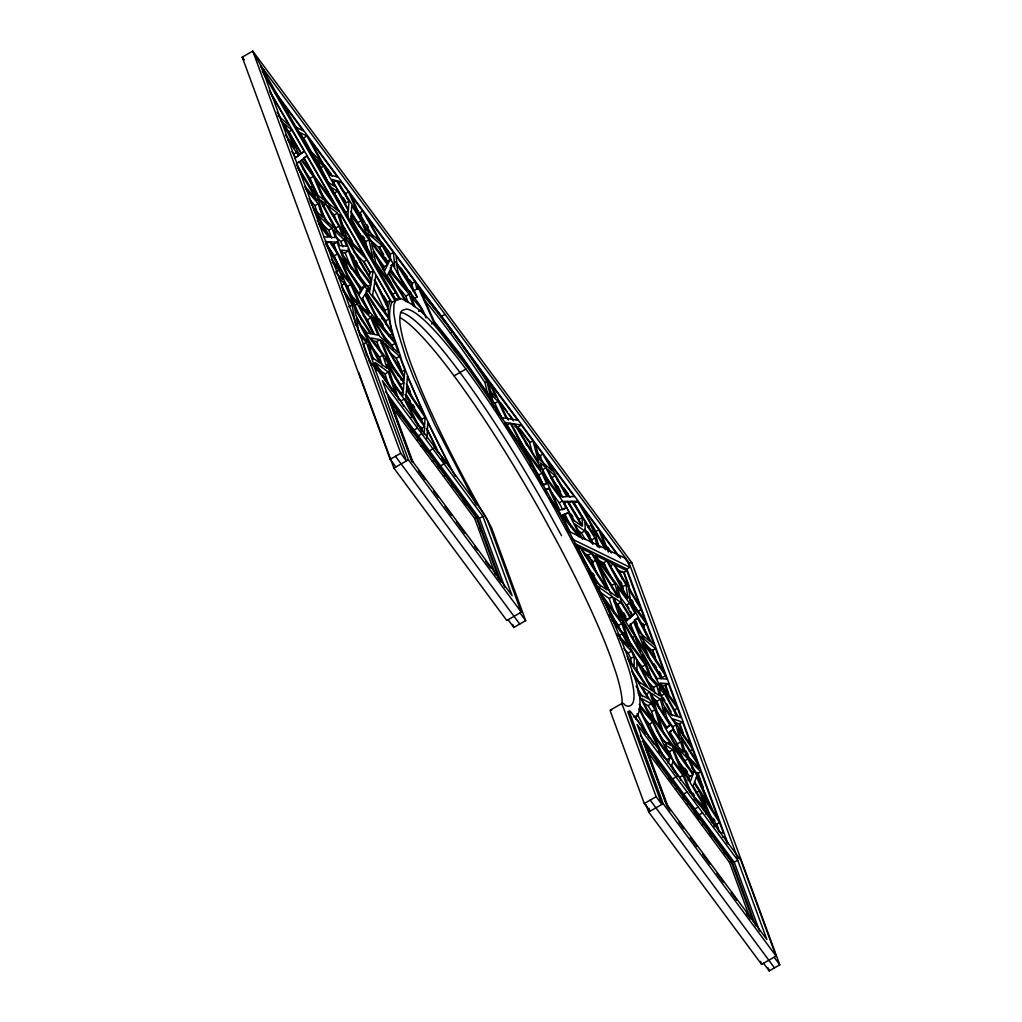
<?xml version="1.0" encoding="UTF-8"?>
<svg xmlns="http://www.w3.org/2000/svg" width="1022" height="1022" viewBox="0 0 1022 1022"><rect width="100%" height="100%" fill="white"/><g stroke="black" fill="none" stroke-linecap="round" stroke-linejoin="round"><path stroke-width="1.5" d="M630.893 662.844L630.919 658.449L628.121 653.109L623.957 648.689M619.984 639.057L631.417 651.218L634.215 656.558L634.151 666.804L627.189 656.354M381.909 318.736L381.947 316.156M384.834 312.962L384.872 310.547L373.669 287.834M388.168 308.657L388.654 316.833L372.583 295.141L374.857 281.689L388.168 308.657L384.872 310.547M421.626 422.354L421.792 419.263M424.181 434.478L424.59 426.634L407.101 403.026L421.971 431.91M425.075 417.372L424.679 425.101L405.798 399.628L406.437 389.893L425.063 417.359L421.779 419.25L404.929 394.403M426.953 438.617L427.796 422.482L449.629 466.236L433.852 447.023M348.323 210.749L347.914 216.127L330.553 186.988L337.528 191.267L348.323 210.749L345.027 212.64L334.232 193.158L337.528 191.267M349.026 201.193L348.425 209.369L331.843 179.438L336.43 180.677L349.026 201.193L345.743 203.084L333.134 182.568L336.43 180.677M350.572 221.953L350.789 219.002L370.296 254.874L363.002 244.514M403.23 391.63L402.936 395.757L393.138 382.547L387.274 364.547L403.23 391.63L399.947 393.521M403.882 382.726L403.332 390.302L385.268 358.39L403.882 382.726L400.598 384.617L395.003 377.31M404.239 377.948L403.997 381.18L391.682 365.071L381.27 340.262L383.442 342.166L404.239 377.948L400.943 379.839M404.827 369.938L404.329 376.607L385.23 343.724L399.602 356.32L404.827 369.938L401.531 371.829L396.306 358.211L390.315 352.96M369.376 275.723L369.9 272.682L363.615 261.811L353.97 251.897M365.11 285.061L360.498 278.84L353.97 262.002L370.82 284.742L369.721 291.283L367.882 288.792M371.446 281.076L371.05 283.413L352.641 258.553L342.319 231.956L371.446 281.076L369.249 282.328M373.196 270.792L371.65 279.913L348.681 241.192L366.911 259.907L373.196 270.792L369.9 272.682M668.145 763.408L669.972 757.826L652.483 734.218L664.236 757.851M688.1 780.591L689.607 776.439L692.903 774.548L672.221 745.804L678.685 761.863L690.387 781.472L692.903 774.548M693.964 771.648L693.286 773.488L686.362 763.856L677.79 748.602L688.074 758.924L693.964 771.648L691.766 772.9M382.573 310.33L383.684 307.852M385.946 304.543L386.98 302.244L390.276 300.353L375.904 275.493L375.1 280.284L388.194 306.83L390.276 300.353M633.461 716.844L637.754 715.426C645.01 696.404 632.707 675.887 627.993 657.504C616.036 625.643 601.511 594.817 586.258 564.412C550.219 494.201 510.055 425.957 463.592 362.107L462.838 361.111C443.931 339.1 428.167 310.024 400.394 298.335L391.809 302.257C384.591 321.278 396.868 341.77 401.569 360.14C416.644 400.1 435.449 438.54 455.314 476.316M396.089 299.804L393.879 304.76L393.751 313.217L395.731 324.996L405.862 357.687L413.821 378.025L434.874 424.973L476.38 504.842M637.076 715.157L635.94 717.699L653.965 744.016M383.135 269.08L384.285 266.704L387.581 264.8L371.586 243.223L372.787 248.857L384.706 270.753L387.581 264.8M390.021 259.741L388.053 263.817L370.462 240.068L367.447 233.105L382.087 245.587L390.021 259.741L386.725 261.632L378.792 247.477L369.785 239.8M392.678 264.481L390.149 269.731L406.692 289.481L392.678 264.481L390.481 265.746M359.936 290.082L361.303 287.897L366.566 284.87L369.606 288.971L365.991 291.053M361.392 291.117L359.284 294.515L347.582 274.752L340.722 259L361.392 291.117L358.096 293.02L352.066 283.643M364.599 286.007L361.865 290.363L348.413 269.463L344.542 258.936L389.012 318.953L391.745 331.473L366.374 292.113L367.639 290.107M411.163 417.283L412.722 415.673L404.163 399.065L394.096 385.473L398.708 399.628M669.998 725.237L666.548 728.597L657.146 711.861L653.428 699.329L669.998 725.237L666.702 727.127L656.763 711.58M672.859 729.708L669.193 733.298L674.916 743.492L683.526 752.128L680.703 741.972L672.859 729.708L669.576 731.599L677.42 743.863L678.621 748.219M629.565 617.224L634.994 613.392L629.552 603.236L617.492 586.96L621.261 601.524L630.715 617.262L627.431 619.153M630.14 617.786L626.384 621.197L617.25 606.519L614.248 597.819L620.891 602.392L630.14 617.786L626.844 619.677L617.607 604.283L614.273 601.996M630.715 617.262L634.994 613.392M637.549 618.157L634.483 620.942L639.018 632.26L650.018 641.42L637.549 618.157L635.352 619.421M298.462 155.101L304.198 151.371L291.922 130.139L284.64 123.943L299.305 155.05L304.198 151.371M294.783 158.461L298.603 155.587L287.719 139.669M296.291 164.005L299.344 161.693L312.54 186.413L315.594 195.726L297.095 165.321M306.881 156.021L302.09 159.624L333.313 201.756L306.881 156.021L303.585 157.912L316.807 180.779M260.521 66.583L261.172 66.2L628.875 562.483L737.807 858.557M261.236 67.554L263.421 70.492L264.072 70.109M286.211 129.96L288.638 132.03L291.922 130.139M307.137 147.871L320.87 161.208L306.919 136.015L303.636 137.919L312.438 153.824M291.858 151.588L293.71 154.105L297.006 152.201M298.603 155.587L295.307 157.477L293.71 154.105M297.159 162.958L299.344 161.693M323.629 166.177L317.063 159.815L327.985 182.299L334.909 186.553L323.629 166.177L320.333 168.068L328.611 183.015M302.653 168.362L310.075 178.39L313.371 176.499L323.437 199.558L318.34 195.662L299.983 161.221L301.311 160.211L313.371 176.499M310.343 187.678L312.54 186.413M338.985 183.232L341.182 181.967L348.528 191.88L358.863 215.719L337.516 180.971L341.182 181.967M317.855 214.569L314.929 205.678L318.225 203.787L306.268 189.76M322.518 206.022L325.814 204.132L338.895 226.194L342.677 235.929L336.979 230.589L320.831 200.312L325.814 204.132M340.633 187.575L345.232 193.784L348.528 191.88M330.464 212.091L334.258 214.99L337.541 213.1L343.865 233.054L327.436 205.371L337.541 213.1M339.508 217.545L341.706 216.281L363.806 254.555L346.445 236.721L339.432 214.543L341.706 216.281M320.87 222.847L328.726 230.206L332.022 228.315L335.42 237.551L330.017 237.245L317.42 214.646L332.022 228.315M354.953 206.904L359.45 212.959L362.733 211.069L379.341 240.694L365.697 229.056L351.057 195.304L362.733 211.069M336.685 230.87L335.612 228.085L338.895 226.194M359.629 226.973L357.751 222.643L361.034 220.752L351.785 205.678L351.159 214.007L367.933 236.644L361.034 220.752M329.621 241.754L325.264 241.511L344.031 274.548L349.09 280.616L337.477 253.967L329.621 241.754L326.325 243.645L334.194 255.858L338.474 265.682M331.23 243.926L333.836 244.066L337.119 242.176L345.5 264.941L330.617 241.805L337.119 242.176M335.165 236.235L340.824 241.537L344.12 239.646L346.688 246.276L339.611 245.548L333.926 230.103L344.12 239.646M334.194 255.858L337.477 253.967M342.306 252.46L345.168 252.753L348.464 250.863L358.019 275.48L343.341 255.666L341.297 250.122L348.464 250.863M367.332 249.253L365.71 241.639L369.006 239.748L351.044 215.501L350.891 217.597L372.889 258.029L369.006 239.748M335.599 272.12L338.895 270.23L342.932 279.658L336.404 273.308M378.792 247.477L382.087 245.587M363.615 261.811L366.911 259.907M390.723 260.661L390.149 254.401L393.432 252.511L366.323 215.898L394.748 266.601L393.432 252.511M341.335 285.483L344.631 283.592L355.209 308.261L341.872 287.182M343.609 281.74L347.493 286.403L350.789 284.512L359.067 303.508L350.342 294.451L341.08 272.861L350.789 284.512M370.82 284.742L367.537 286.645L357.227 272.733M348.872 306.817L352.168 304.926L343.085 290.593M354.123 305.834L357.419 303.943L373.567 334.296L371.446 333.887L358.505 313.46L352.015 298.335L357.419 303.943M399.18 298.922L395.718 292.573L392.435 294.464L389.752 290.657M413.629 291.206L411.725 283.528L415.021 281.638L396.127 256.126L396.766 263.037L414.766 291.768L417.104 296.968L413.808 298.858M365.122 310.854L367.32 309.589L350.048 280.411L360.97 305.489L369.185 314.022L367.32 309.589M262.143 70.991L394.773 300.557L397.392 299.344M413.233 291.117L418.496 288.089L428.806 300.302A293.608 41.429 60.1 0 1 445.503 321.56L457.332 337.528A293.608 41.429 60.1 0 1 475.894 363.858L488.682 382.803L493.115 402.413L461.663 357.381L433.967 322.582L418.496 288.089M393.112 280.961L405.798 296.112L409.094 294.221L413.488 306.166M363.347 315.428L367.486 319.733L370.782 317.842L378.038 335.152L374.55 334.488L359.386 306L370.782 317.842M386.367 324.728L385.716 320.857L389.012 318.953M418.573 311.365L421.869 309.474L411.317 296.878L414.97 306.792M374.87 367.767L366.438 342.396L363.142 344.299L366.119 353.242M372.149 340.722L376.658 341.578L379.941 339.687L389.267 361.929L370.935 337.963L379.941 339.687M389.152 335.944L392.448 334.053L365.902 292.867L365.378 293.71L380.567 324.536L394.134 340.224L392.448 334.053M369.887 349.639L372.085 348.374L379.545 362.81L373.004 358.045L368.546 344.644L372.085 348.374M381.244 343.43L383.442 342.166M441.402 316.424L445.03 314.342M393.266 349.294L391.899 345.27L395.195 343.379L373.094 317.829L388.782 344.337L398.388 352.756L395.195 343.379M431.591 323.936L433.967 322.582M382.394 365.85L379.545 357.1L382.828 355.209L363.372 329.774L380.976 363.858L387.108 368.329L382.828 355.209M371.203 365.263L373.183 364.126L482.269 511.358A9.07 1.278 60.1 0 1 487.315 519.815L521.297 612.178L506.797 620.495L393.892 468.102L358.696 372.455M396.306 358.211L399.602 356.32M424.462 300.034L428.103 304.428A289.392 40.829 60.1 0 1 444.557 325.366L450.319 333.07L452.299 331.933L458.188 339.968A289.392 40.829 60.1 0 1 476.482 365.914L486.97 381.436L490.598 397.456L460.718 354.813L434.222 321.368L421.588 293.186L430.07 303.291A289.392 40.829 60.1 0 1 446.525 324.23L452.299 331.933M379.098 369.619L385.038 373.95L388.322 372.059L395.833 395.067L375.266 362.529L388.322 372.059M397.213 396.012L400.867 400.956L404.163 399.065M454.1 375.853L465.955 369.044M487.622 394.224L484.99 382.573L486.97 381.436M414.025 430.007L417.487 428.014M424.59 426.634L421.307 428.525L416.695 422.316M418.343 435.832L421.805 433.852M416.861 440.431L418.509 439.486M390.2 459.312L400.739 453.257L252.766 51.1L242.227 57.155L390.2 459.312L395.859 466.965M491.633 400.177L494.865 403.307L498.148 401.403L506.286 418.368L501.981 417.679L491.723 402.527M421.179 446.256L422.827 445.311M393.892 468.102L408.378 459.772L373.183 364.126M429.457 450.843L432.919 448.85M432.293 461.254L433.941 460.309M510.336 423.274L505.213 422.456L525.512 452.427L510.336 423.274L507.04 425.165L509.927 430.722M440.584 465.84L444.033 463.86M512.009 425.165L514.207 423.9L539.488 465.304L540.689 469.813L523.098 446.065L511.307 423.44L514.207 423.9M514.947 426.442L517.975 426.928L521.271 425.037L532.947 440.801L538.786 462.685L515.203 424.066L521.271 425.037M443.42 476.265L445.068 475.319M532.385 452.912L529.664 442.692L532.947 440.801M536.78 452.312L539.539 456.042L542.835 454.138L552.25 470.81L539.603 459.67L535.49 444.225L542.835 454.138M537.291 466.569L539.488 465.304M545.965 467.757L540.485 462.94L543.219 473.237L559.992 495.862L545.965 467.757L542.669 469.647L548.98 482.295M533.969 468.715L538.671 475.064L541.967 473.173L546.642 483.521L544.445 484.786M495.491 574.99L474.706 518.499L476.354 517.554L390.979 402.323L412.85 461.778M476.495 518.09L477.325 517.617L388.194 397.328L411.879 461.701M504.779 587.165L479.446 518.295L482.895 516.314L382.381 380.644L411.572 459.989L512.099 595.66L482.895 516.314M555.061 475.767L547.588 469.2L561.346 496.756L566.878 496.666L555.061 475.767L551.765 477.657L562.854 497.254M549.261 497.51L558.012 508.611L548.827 488.337L545.531 490.228L546.847 493.128M550.705 491.301L559.2 502.786L562.496 500.895L566.022 507.947L563.825 509.212M567.287 501.38L563.684 501.432L572.729 519.559L581.748 526.011L567.287 501.38L563.991 503.271L574.441 521.067M571.924 501.304L568.628 503.194L578.835 519.457L582.131 517.566L571.924 501.304L568.155 501.368L582.527 525.857L582.131 517.566M577.507 501.214L572.844 501.291L594.216 535.349L591.355 525.18L577.507 501.214L574.211 503.105L586.526 524.414M562.317 515.612L568.398 512.712L580.79 537.546L562.828 514.73L568.398 512.712M566.571 530.226L567.887 529.46M588.072 527.071L591.355 525.18M576.51 529.383L581.352 532.858L584.648 530.967L591.712 543.001M598.905 529.818L605.867 548.763L580.739 505.302L598.905 529.818L595.609 531.708L596.682 534.621M592.901 544.279L591.674 539.91L594.97 538.019L584.878 521.948L585.299 530.571L592.964 543.64M578.082 549.159L580.279 547.894L607.094 589.962L595.417 581.94L577.494 546.54L580.279 547.894M583.945 553.196L588.148 555.253L591.444 553.362L595.647 560.363L607.196 588.646L581.646 548.571L591.444 553.362M596.976 573.559L592.351 562.253L595.647 560.363M598.368 560.248L603.568 562.79L606.864 560.899L626.371 597.308L595.149 555.176L606.864 560.899M613.481 564.131L608.052 561.474L627.955 598.624L626.077 584.763L613.481 564.131L610.185 566.035L622.781 586.654L623.407 591.278M568.002 530.916L625.975 558.574M508.113 619.741L513.823 627.444L525.678 620.635L491.697 528.246A18.128 2.555 60.1 0 0 485.003 516.187M575.309 543.755L626.882 568.973L629.846 567.274L628.223 562.867L631.8 562.688L779.773 964.845L769.234 970.9L763.562 963.248M622.602 571.439L620.622 572.576L617.761 571.17M616.866 569.292L623.586 572.588L626.882 570.698L639.772 605.739L614.771 564.77L626.882 570.698M612.421 588.353L611.654 585.427L614.95 583.536L592.696 553.975L618.361 596.695L614.95 583.536M622.781 586.654L626.077 584.763M599.339 591.725L609.214 598.522L612.51 596.631L620.724 620.392L602.303 595.532L597.704 586.436L612.51 596.631M617.607 604.283L620.891 602.392M618.834 595.111L626.256 605.126L629.552 603.236M641.152 609.457L645.24 620.571L630.37 600.502L628.849 589.324L641.152 609.457L637.856 611.348L628.837 596.58M620.571 631.366L618.489 625.349L621.785 623.458L604.922 600.719L617.761 626.064L626.984 638.507L621.785 623.458M646.76 635.556L643.145 625.72L646.441 623.829L630.638 602.52L651.602 642.749L654.182 644.895L646.441 623.829M632.541 637.358L634.739 636.093L618.399 609.84L620.443 615.755L640.424 651.538L634.739 636.093M628.121 653.109L631.417 651.218M630.919 658.449L634.215 656.558M639.9 657.376L642.097 656.111L621.861 619.856L629.463 641.854L644.141 661.668L642.097 656.111M643.055 642.851L652.279 650.541L655.562 648.651L664.287 672.335L640.577 636.157L655.562 648.651M643.017 669.448L642.046 666.817L645.342 664.926L612.025 619.958M665.514 675.695L666.766 679.106L662.179 678.736L649.443 658.257L642.94 642.059L665.514 675.695L662.218 677.586L647.463 655.587M610.543 709.983L622.398 703.174M655 693.223L653.492 687.487L656.788 685.596L642.276 670.24L653.531 691.651L659.42 695.637L656.788 685.596M644.192 692.431L646.479 693.976L649.775 692.086L654.157 706.866L641.765 686.669L649.775 692.086M660.966 685.264L665.169 685.596L668.465 683.705L676.27 704.924L660.059 683.041L668.465 683.705M659.446 693.785L661.285 695.739L664.581 693.849L677.164 716.473L669.666 714.046L663.495 704.976L659.062 687.998L664.581 693.849M643.975 703.455L648.05 705.64L651.346 703.749L655.013 709.728L660.353 727.69L647.258 709.498L641.842 698.652L651.346 703.749M652.087 697.771L657.069 701.13L660.365 699.24L664.543 715.208L652.611 696.557L651.653 693.35L660.365 699.24M654.834 722.094L651.717 711.619L655.013 709.728M643.362 716.92L649.443 724.215L652.739 722.324L668.886 754.683L650.005 729.235L639.58 708.272M677.471 708.182L680.971 717.699L678.225 716.805L661.234 686.273L677.471 708.182L674.175 710.073L675.683 714.148M642.161 741.691L642.979 741.218L732.11 861.508L755.795 925.894M674.29 732.557L672.68 726.757L675.976 724.866L664.147 707.454L667.315 719.552L679.988 739.353L675.976 724.866M675.184 722.618L679.285 723.946L682.581 722.056L691.409 746.047L673 718.964L682.581 722.056M669.64 742.215L671.032 745.651L662.575 740.209L649.851 714.71L669.64 742.215L666.344 744.105L656.456 730.347M677.42 743.863L680.703 741.972M665.45 749.113L669.384 751.655L672.68 749.765L681.533 771.789L671.748 758.579L664.824 744.693L672.68 749.765M669.972 757.826L666.689 759.716L658.398 748.538M689.339 751.272L692.622 749.382L678.646 728.788L680.397 735.125L697.272 762.016L692.622 749.382M681.7 757.724L684.778 760.815L688.074 758.924M672.578 778.968L676.027 776.976M696.391 766.845L698.588 765.58L681.125 737.769L685.711 754.338L699.585 768.263L698.588 765.58M680.844 780.156L679.681 777.269L682.977 775.379L672.91 761.786L671.761 765.299L677.739 776.554M648.893 808.249L649.992 811.225L644.282 803.522L656.137 796.713L622.143 704.324A18.128 2.555 60.1 0 1 625.426 705.448L627.495 706.151A228.251 32.206 60.1 0 0 628.07 666.714L622.321 649.839A228.251 32.206 60.1 0 0 569.51 536.103L555.406 510.208A228.251 32.206 60.1 0 0 406.36 309.04L402.285 310.394A228.251 32.206 60.1 0 0 411.534 365.352L419.097 384.655A228.251 32.206 60.1 0 0 478.449 504.983L483.559 513.951A18.128 2.555 60.1 0 1 484.275 515.05M692.098 768.174L697.592 773.692L700.875 771.802L718.262 819.056L713.433 811.545L689.901 760.777L700.875 771.802M675.414 789.38L677.062 788.435M648.676 811.992L663.163 803.662L629.182 711.299A9.07 1.278 60.1 0 1 631.813 713.19L740.886 860.409L776.081 956.055L761.594 964.385L648.676 811.992L645.93 804.531M683.692 793.966L687.154 791.986M695.931 792.842L699.227 790.951L694.193 783.12L693.12 786.059L705.576 806.907L699.227 790.951M686.529 804.391L688.176 803.445M694.807 808.977L698.269 806.997M699.125 814.802L702.587 812.822M705.78 814.189L707.978 812.937L711.797 822.544M697.643 819.401L699.291 818.456M701.961 825.227L703.609 824.281M718.709 831.116L716.243 824.422L719.539 822.531L702.255 795.653L714.608 826.721M750.276 918.867L729.504 862.389L731.139 861.444L645.763 746.201L667.634 805.655M731.292 861.98L732.11 861.508M759.563 931.055L734.23 862.185L737.692 860.192L637.166 724.534L666.37 803.88L766.883 939.55L737.692 860.192M566.022 507.947L559.737 510.221L544.547 476.661L562.496 500.895M546.642 483.521L543.193 484.658L525.972 451.596L541.967 473.173M544.79 489.666L548.827 488.337M575.859 502.16L576.663 502.147M324.076 236.912L328.484 237.168L318.57 223.767M719.22 831.997L723.487 833.237L719.539 822.531M722.401 836.839L725.096 837.618L727.179 843.303M394.811 298.462L398.606 299.753M571.106 538.543L629.846 567.274M561.563 535.732L549.478 513.619A228.251 32.206 60.1 0 0 400.432 312.451M584.801 555.061L590.537 557.859M599.135 562.062L604.858 564.859M294.873 126.626L303.266 130.803L285.112 106.288L288.319 115.039M306.919 136.015L300.749 132.949L306.549 146.516M584.648 530.967L574.964 524.031L582.706 539.552M278.176 115.869L289.022 125.106L270.255 92.632M280.667 120.558L283.03 122.563L294.885 147.692L285.585 135.16M529.92 464.422L533.28 467.335L528.949 459.019L504.996 423.657M533.356 469.928L535.669 471.934L541.749 483.61M489.806 391.03L496.092 397.111L487.89 379.98L468.996 354.481M489.538 393.074L498.148 401.403M309.883 152.853L315.3 158.091L325.98 180.102M338.997 278.125L344.631 283.592M694.002 798.987L707.978 812.937M359.374 334.922L366.438 342.396M647.284 680.908L653.492 687.487M617.339 634.151L628.913 646.441L622.245 633.755M381.845 333.657L391.899 345.27M305.118 186.502L317.216 200.695L297.734 167.864M308.963 198.664L314.929 205.678M409.094 294.221L389.574 270.907L388.858 272.401L406.692 301.541M639.274 704.413L650.516 717.878L638.009 692.788M639.542 706.521L652.739 722.324M331.217 259.154L341.297 271.252L325.852 244.066M332.188 262.181L338.895 270.23M441.645 458.316L445.592 463.119M551.152 501.649L559.954 512.827L568.884 531.747M578.95 536.959L562.343 515.867L570.123 532.347M567.849 528.923L570.774 532.641M370.271 344.989L379.545 357.1M631.8 562.688L252.766 51.1L261.172 66.2L406.398 460.909L400.739 453.257M625.323 558.957L628.223 562.867M275.442 92.427L620.482 558.127M275.033 92.695L282.634 102.941L285.304 110.223M441.121 316.858L432.293 304.939L433.801 307.673M442.884 319.247L445.541 322.824M449.067 327.589L451.724 331.166M455.224 335.906L459.9 342.204M462.711 345.998L466.441 351.044M618.463 556.224L601.383 533.165L608.346 552.097M324.804 165.398L331.422 174.315M359.744 212.55L361.635 215.093M382.407 243.134L389.957 253.328M400.343 267.342L406.96 276.259M409.784 280.092L412.62 283.912M500.422 402.425L507.04 411.342M508.93 413.897L512.699 418.994M520.249 429.189L529.703 441.926M539.143 454.675L541.021 457.217M563.684 487.801L568.411 494.175M607.822 547.37L609.7 549.9M293.621 124.122L296.342 127.788M320.333 160.173L332.354 176.397M377.987 237.985L390.149 254.401M395.667 261.849L411.725 283.528M497.561 399.385L513.466 420.834M517.975 426.928L529.664 442.692M557.092 479.727L570.033 497.203M591.981 526.803L593.795 529.255M604.73 544.023L611.373 552.991M244.117 59.71L242.227 57.155L243.76 59.902M362.491 223.218L369.121 232.173M505.545 416.299L508.381 420.131M525.436 443.152L527.339 445.707M551.024 477.683L558.6 487.903M362.772 236.018L364.637 238.535M357.215 230.154L365.71 241.639M374.882 254.005L384.285 266.704M639.427 620.712L643.145 625.72M320.167 191.995L330.553 206.01M607.886 580.33L611.654 585.427M612.868 617.773L618.489 625.349M317.357 220.496L327.27 233.872L313.32 208.846M609.227 614.541L614.899 622.206L588.455 569.982M346.714 268.211L361.303 287.897M372.711 303.291L385.716 320.857M632.937 654.514L642.046 666.817M670.534 764.916L679.681 777.269M385.562 391.592L479.446 518.295M640.347 735.47L734.23 862.185M396.855 410.601L400.65 415.711M411.074 429.789L412.977 432.357M422.456 445.145L427.196 451.545M437.62 465.623L439.524 468.191M451.852 484.824L453.742 487.379M463.222 500.18L467.016 505.302M645.01 745.523L646.9 748.091M656.38 760.879L660.174 766.002M668.707 777.525L672.502 782.635M682.939 796.713L684.829 799.281M694.308 812.068L699.048 818.469M709.485 832.547L712.321 836.392M723.704 851.748L725.594 854.303M392.18 407.114L474.706 518.499M646.019 749.714L729.504 862.389M418.522 470.669L425.152 479.625M433.686 491.135L438.425 497.535M445.068 506.49L451.711 515.458M456.451 521.859L464.984 533.369M474.464 546.17L477.312 550.002M485.846 561.525L490.586 567.925M497.216 576.881L501.01 582.003L477.325 517.617M666.676 805.592L670.458 810.714M678.991 822.225L683.744 828.625M690.374 837.58L697.017 846.548M702.702 854.226L710.29 864.459M716.92 873.414L723.563 882.382M731.152 892.615L736.836 900.293M746.316 913.093L749.164 916.926M408.378 459.772L521.297 612.178M663.163 803.662L776.081 956.055M519.968 612.932L525.678 620.635M656.137 796.713L661.847 804.416L627.866 712.066A9.07 1.278 60.1 0 1 629.067 712.219M774.101 957.192L779.773 964.845M395.463 456.285L519.751 624.046M650.209 800.111L774.497 967.872M450.319 333.07L456.208 341.105A289.392 40.829 60.1 0 1 474.502 367.051L484.99 382.573M684.804 768.161L687.397 771.763M676.13 757.685L689.607 776.439M367.141 251.961L368.929 254.491M370.718 257.033L373.388 260.84M395.718 292.573L376.07 264.647L376.466 267.636M658.475 750.595L660.276 753.227M635.531 718.619L635.94 719.347M641.394 727.166L645.891 733.732M491.901 404.329L493.626 406.871M496.219 410.703L498.813 414.523M665.922 716.805L672.68 726.757M406.743 395.629L410.244 400.79M412.875 404.661L414.625 407.241M653.965 663.751L656.597 667.685M659.228 671.607L660.991 674.226M627.661 658.577L646.568 686.95L638.661 681.597L632.158 671.007M632.107 672.067L639.836 683.68M379.149 318.928L382.535 324.178M373.745 312.029L388.296 334.616M346.905 275.608L349.486 279.632M713.369 818.443L714.978 820.947M706.368 809.054L716.243 824.422M592.837 573.176L594.536 575.846M582.016 557.68L600.438 586.59M358.134 321.445L359.757 324.012M361.392 326.58L363.014 329.148M392.461 391.209L374.691 363.104L377.182 370.616M587.637 532.002L590.103 535.937M584.942 529.204L591.674 539.91M685.545 750.455L688.074 754.492M682.824 747.606L691.971 762.182M417.104 296.968L396.919 264.775C397.711 286.428 420.527 298.232 425.918 317.983M409.835 291.053L411.483 293.659M396.996 272.031L412.965 297.517M649.558 667.111L652.062 671.135M653.735 673.83L657.082 679.208M343.251 197.565L345.717 201.577M350.802 211.337L357.751 222.643M632.925 673.728L648.318 698.831L639.593 694.142L637.485 689.927M636.106 686.184L642.595 696.749M648.05 705.64L651.717 711.619M405.772 301.516L388.462 273.232L387.338 275.57L400.19 299.165M391.758 285.905L393.406 288.587M395.884 292.637L399.998 299.369M620.354 581.199L621.964 583.843M631.647 599.697L633.257 602.341M516.621 435.142L528.042 453.845M305.131 187.32L306.779 190.015M591.815 559.864L593.424 562.534M623.484 612.6L625.847 616.534M588.148 555.253L592.351 562.253M605.637 584.354L611.335 593.859M692.942 793.161L694.5 795.768M688.483 787.17L695.714 799.281M330.783 188.853L333.21 192.941M335.65 197.029L347.812 217.456M352.513 255.104L354.097 257.774M355.682 260.444L357.266 263.114M328.675 216.409L335.612 228.085M347.927 248.857L361.686 272.044M360.102 304.85L361.673 307.507M389.574 375.917L397.545 389.459M571.247 514.143L572.844 516.864M581.352 532.858L585.287 539.539M386.546 355.068L398.542 375.713M605.561 549.747L594.408 530.444L599.224 547.639M597.487 543.359L599.876 547.498M263.421 70.492L396.076 300.098M269.501 90.562L391.809 302.257M288.447 130.944L301.158 152.942M304.326 158.436L313.064 173.561M344.044 227.165L351.977 240.911M363.896 261.53L370.245 272.529M383.748 295.907L387.721 302.78M277.128 112.113L281.037 118.871M288.638 132.03L300.902 153.262M341.565 223.639L353.408 244.143M374.205 280.143L386.98 302.244M323.604 198.626L325.992 202.752M332.342 213.751L334.718 217.878M360.14 261.862L361.724 264.609M363.321 267.368L364.905 270.115M366.132 354.187L372.43 365.301M368.52 359.936L371.663 365.493M557.629 486.485L560.656 491.838M539.539 456.042L545.825 467.143M661.656 729.184L665.45 735.929M366.86 224.648L368.405 227.382M379.162 246.57L383.761 254.797M385.307 257.531L386.84 260.278M359.45 212.959L373.03 237.193M390.161 267.764L395.616 277.486M626.818 636.527L633.563 648.612M663.355 697.873L664.9 700.658M666.433 703.43L671.071 711.759M649.379 674.354L652.394 679.758M661.285 695.739L672.399 715.694M430.275 302.882L417.564 285.074L418.292 288.025M310.036 201.385L314.661 209.689L322.594 217.124L318.225 203.787M393.125 295.728L395.195 299.535M627.559 605.918L629.041 608.678M630.523 611.45L632.746 615.589M635.71 621.12L637.191 623.893M603.568 562.79L613.328 580.994M626.256 605.126L631.698 615.282M634.253 620.047L643.783 637.843M671.428 766.334L674.405 771.929M296.789 164.964L302.653 175.95M320.18 208.82L328.254 223.946M354.851 307.213L362.197 321.01M620.431 638.469L618.949 635.646L624.225 632.618L627.265 636.719L625.285 637.856L639.785 665.475L649.226 675.465L645.342 664.926M635.837 667.813L640.883 677.433M415.213 420.515L418.113 426.136M400.867 400.956L403.728 406.488M358.019 329.403L361.507 336.149M370.143 352.884L373.541 359.45M576.293 545.952L581.671 556.581M583.025 559.251L585.721 564.566M559.2 502.786L562.726 509.837M565.102 514.603L571.298 527.02M639.58 704.439L641.663 708.616M649.443 724.215L657.874 741.103M638.993 708.923L662.269 755.743M637.102 713.65L649.098 737.769M427.963 430.684L436.675 448.339M362.248 297.811L369.019 311.569M426.378 428.397L438.566 453.116M494.865 403.307L502.313 418.854M684.778 760.815L687.397 766.474M694.423 781.626L696.991 787.183M413.003 410.231L406.833 396.114M420.681 426.762L421.843 429.266M538.671 475.064L543.346 485.412M310.075 178.39L316.999 194.244M347.493 286.403L352.59 298.092M345.232 193.784L347.659 199.392M407.459 385.192L410.499 392.244M406.322 383.774L413.08 399.461M341.961 286.939L344.452 292.739M299.395 132.272L303.585 142.084M367.486 319.733L372.928 332.712M376.658 341.578L381.308 352.705M682.977 775.379L689.939 792.689M669.384 751.655L673.524 761.927M630.344 623.599L636.642 639.287M398.286 362.031L399.155 364.266M399.589 365.391L401.263 369.632M340.824 241.537L342.881 246.839M345.168 252.753L351.351 268.684M626.882 568.973L728.137 844.185M731.139 861.444L753.022 920.899M624.135 572.371L629.092 585.823M642.851 623.216L644.499 627.712M652.751 650.145L655.498 657.619M665.411 684.548L668.707 693.516M679.719 723.435L683.015 732.404M697.873 772.785L703.379 787.745M716.588 823.643L718.785 829.621M623.586 572.588L630.574 591.559M652.279 650.541L656.635 662.384M665.169 685.596L669.333 696.915M679.285 723.946L683.961 736.645M697.592 773.692L707.365 800.277M768.135 967.911L769.234 970.9M619.447 571.528L622.194 579.014M629.897 599.94L630.996 602.929M653.556 664.236L655.204 668.72M685.455 750.966L688.215 758.439M760.496 961.395L761.594 964.385M643.541 742.713L666.114 804.097M644.282 803.522L610.287 711.133A18.128 2.555 60.1 0 1 611.667 710.367M405.798 296.112L407.995 302.078M476.354 517.554L498.238 577.008M479.803 527.084L481.464 531.568M512.737 624.468L513.823 627.444M328.726 230.206L331.652 238.126M333.836 244.066L336.966 252.6M609.214 598.522L614.35 613.366M385.038 373.95L388.782 385.447M334.258 214.99L336.059 220.701M421.869 309.474L423.159 313.792M646.479 693.976L647.795 698.409M594.97 538.019L597.41 546.744M385.907 339.266L386.725 342.242M657.069 701.13L658.96 708.387M415.021 281.638L416.925 289.315M352.168 304.926L355.63 325.047M382.573 324.012L383.199 327.768M400.471 317.893A228.251 32.206 60.1 0 1 543.551 517.017L557.654 542.912A228.251 32.206 60.1 0 1 610.466 656.648L616.215 673.524A228.251 32.206 60.1 0 1 622.091 704.554M636.962 661.796L636.91 670.943L648.395 688.189L652.151 690.719L636.962 661.796M407.42 376.569L406.539 388.577L424.041 414.37L407.42 376.569M696.429 776.963L694.538 782.175L709.932 806.103L696.429 776.963M364.867 294.54L362.005 299.101L369.466 311.71L378.408 322.058L364.867 294.54M633.64 621.708L629.207 625.732L646.236 653.096L633.64 621.708M574.262 496.551L567.747 496.654L546.514 459.108L574.262 496.551M661.221 678.659L656.814 678.314L641.19 650.248L637.792 641.011L661.221 678.659M517.694 420.208L507.308 418.535L490.573 383.608L517.694 420.208M370.373 333.683L367.192 333.07L360.677 324.549L355.988 315.479L354.915 309.283L370.373 333.683M337.49 176.998L329.25 174.762L309.755 139.554L337.49 176.998M617.888 597.397L609.546 591.649L599.148 566.188L617.888 597.397M338.844 211.35L325.009 200.759L315.913 179.923L338.844 211.35M386.942 342.728L379.622 336.315L371.063 315.9L386.942 342.728M335.216 228.941L324.6 219.002L316.143 193.171L335.216 228.941M705.436 808.159L691.843 794.592L680.524 766.423L705.436 808.159M369.67 343.699L358.888 332.291L356.435 318.072L369.67 343.699M661.707 688.687L651.27 677.624L642.889 654.872L661.707 688.687M682.389 758.337L662.908 731.254L658.13 715.144L682.389 758.337M391.95 285.636L375.687 262.526L373.337 251.489L391.95 285.636"/></g></svg>
